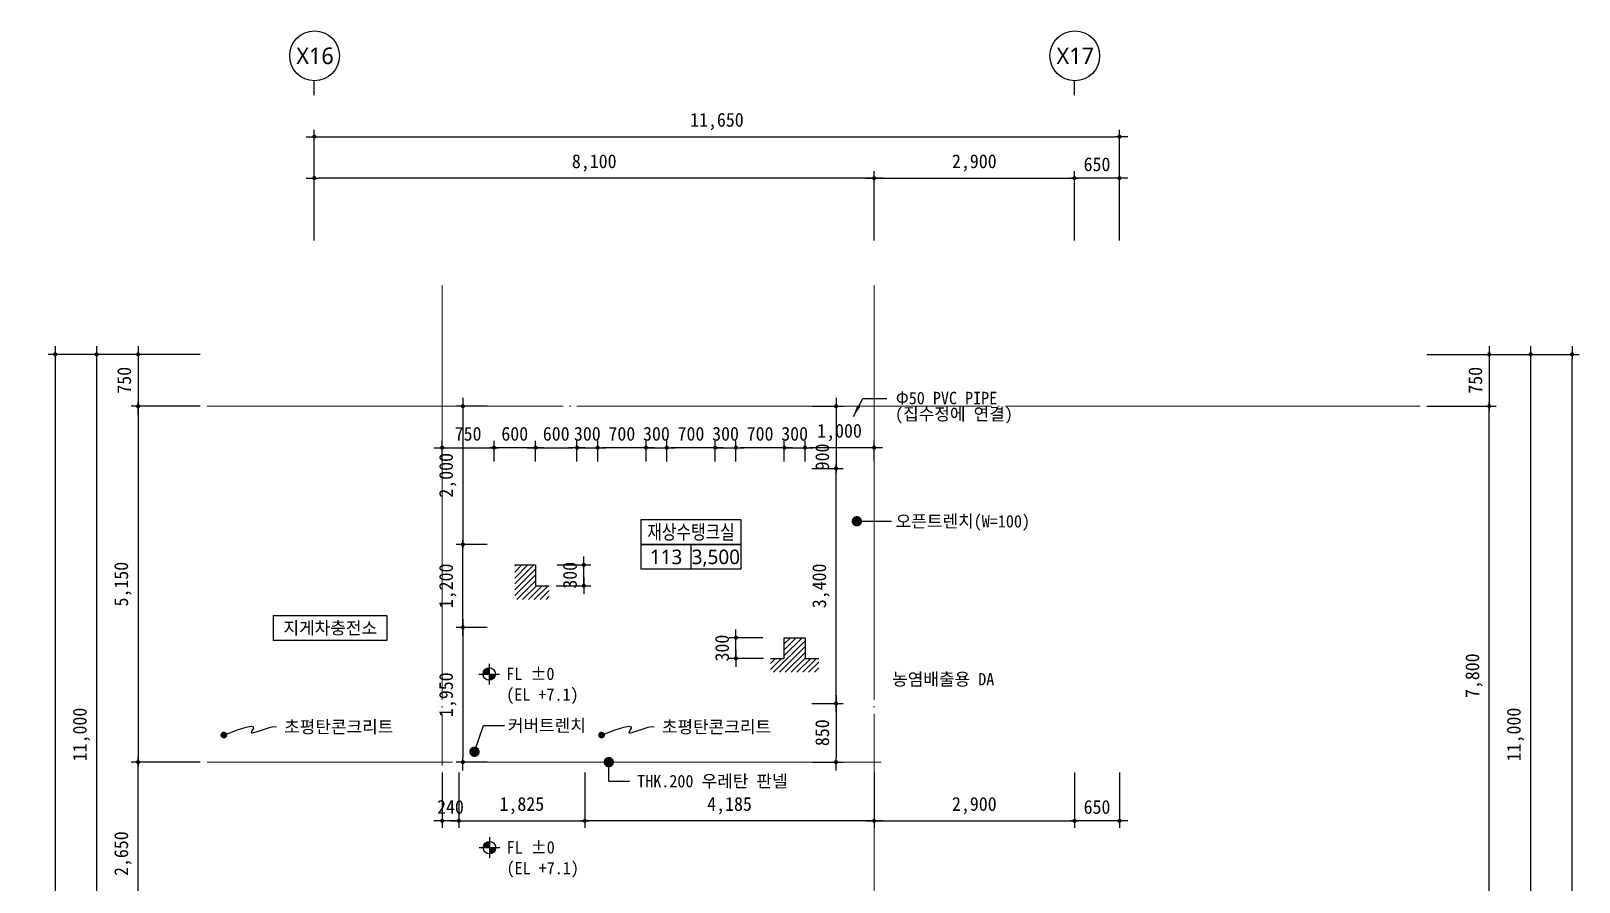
# Model space of a CAD drawing. Header units: inches. Extents: x 158004 to 351834, y 1422 to 34314.
# Drawn here: x 204784 to 227184, y 20999 to 33314 of the extents above; entities that cross this region are included whole.
import ezdxf
from ezdxf.enums import TextEntityAlignment as Align

# ---------------------------------------------------------------- set-up
doc = ezdxf.new("R2010")
doc.units = ezdxf.units.IN
doc.header["$LTSCALE"] = 2
doc.header["$MEASUREMENT"] = 0
doc.linetypes.add('CEN', pattern=[62, 60, -1, 0, -1])
doc.layers.get('0').update_dxf_attribs({"linetype": 'CONTINUOUS'})
for name, color, linetype, lineweight in [('A-AXIS-BUBL', 7, 'CONTINUOUS', 25), ('A-AXIS-LINE', 1, 'CEN', 15), ('A-DIMS', 7, 'CONTINUOUS', 25), ('A-MKXS-LEAD', 7, 'CONTINUOUS', 25), ('A-MKXX-NAME', 3, 'CONTINUOUS', 25), ('A-MKXX-SYMB', 7, 'CONTINUOUS', 25), ('A-XXXX-HATC', 8, 'CONTINUOUS', 18), ('A-XXXX-SYMB', 7, 'CONTINUOUS', 25), ('A-XXXX-TXT2', 3, 'CONTINUOUS', 25)]:
    doc.layers.add(name, color=color, linetype=linetype, lineweight=lineweight)
doc.styles.add('HY울릉도L', font='H2GTRE.TTF')
doc.styles.add('돋움체', font='')
doc.styles.add('맑은고딕', font='malgun.ttf')
doc.styles.get('돋움체').set_extended_font_data('DotumChe')
doc.dimstyles.new('CDIM', dxfattribs={"dimtxt": 2, "dimasz": 0.6, "dimexe": 1, "dimexo": 1, "dimgap": 1, "dimtad": 1, "dimdec": 0, "dimrnd": 0.5, "dimzin": 0, "dimdsep": 32, "dimlunit": 6, "dimtxsty": 'HY울릉도L', "dimblk1": '_CIDOT', "dimblk2": '_CIDOT', "dimsah": 1, "dimcen": 4.5, "dimclrd": 2, "dimclre": 2, "dimclrt": 7, "dimadec": 0, "dimazin": 0, "dimtfac": 1, "dimtdec": 0, "dimtix": 1, "dimtmove": 2, "dimatfit": 1, "dimldrblk": '_CIDOT', "dimfxl": 1, "dimtolj": 1, "dimtzin": 0, "dimlwd": -1, "dimarcsym": 0})

# ---------------------------------------------------------------- blocks, each defined once
blk = doc.blocks.new('_CIDOT')
at = {"color": 0, "linetype": 'ByBlock'}
blk.add_line((2, 0), (-1, 0), dxfattribs=at)
at = {"color": 0, "linetype": 'ByBlock', "const_width": 0.5}
blk.add_lwpolyline([(-0.25, 0, 1), (0.25, 0, 1)], format="xyb", close=True, dxfattribs=at)
blk = doc.blocks.new('*D406')
at = {"layer": 'A-DIMS', "lineweight": -2, "transparency": 16777216}
for p, q in [((208884, 30284), (208884, 31884)), ((220534, 30284), (220534, 31884))]:
    blk.add_line(p, q, dxfattribs=at)
at = {"layer": 'A-DIMS', "transparency": 16777216}
blk.add_line((208944, 31784), (220474, 31784), dxfattribs=at)
at = {"layer": 'A-DIMS', "transparency": 16777216, "xscale": 60, "yscale": 60, "zscale": 60, "rotation": 180}
blk.add_blockref('_CIDOT', (208884, 31784), dxfattribs=at)
at = {"layer": 'A-DIMS', "transparency": 16777216, "xscale": 60, "yscale": 60, "zscale": 60}
blk.add_blockref('_CIDOT', (220534, 31784), dxfattribs=at)
at = {"layer": 'A-DIMS', "color": 3, "transparency": 16777216, "insert": (214709, 32003), "char_height": 200, "attachment_point": 5, "style": '돋움체'}
blk.add_mtext('\\A1;11,650', dxfattribs=at)
blk = doc.blocks.new('*D407')
at = {"layer": 'A-DIMS', "lineweight": -2, "transparency": 16777216}
for p, q in [((207234, 28634), (205634, 28634)), ((207234, 17634), (205634, 17634))]:
    blk.add_line(p, q, dxfattribs=at)
at = {"layer": 'A-DIMS', "transparency": 16777216}
blk.add_line((205734, 28574), (205734, 17694), dxfattribs=at)
at = {"layer": 'A-DIMS', "transparency": 16777216, "xscale": 60, "yscale": 60, "zscale": 60}
for p, rotation in [((205734, 28634), 90), ((205734, 17634), 270)]:
    blk.add_blockref('_CIDOT', p, dxfattribs=dict(at, rotation=rotation))
at = {"layer": 'A-DIMS', "color": 3, "transparency": 16777216, "insert": (205515, 23134), "char_height": 200, "attachment_point": 5, "rotation": 90, "style": '돋움체'}
blk.add_mtext('\\A1;11,000', dxfattribs=at)
blk = doc.blocks.new('*D409')
at = {"layer": 'A-DIMS', "lineweight": -2, "transparency": 16777216}
for p, q in [((207234, 28634), (206234, 28634)), ((207234, 27884), (206234, 27884))]:
    blk.add_line(p, q, dxfattribs=at)
at = {"layer": 'A-DIMS', "transparency": 16777216}
blk.add_line((206334, 28574), (206334, 27944), dxfattribs=at)
at = {"layer": 'A-DIMS', "transparency": 16777216, "xscale": 60, "yscale": 60, "zscale": 60}
for p, rotation in [((206334, 28634), 90), ((206334, 27884), 270)]:
    blk.add_blockref('_CIDOT', p, dxfattribs=dict(at, rotation=rotation))
at = {"layer": 'A-DIMS', "color": 3, "transparency": 16777216, "insert": (206134, 28259), "char_height": 200, "attachment_point": 5, "rotation": 90, "style": '돋움체'}
blk.add_mtext('\\A1;750', dxfattribs=at)
blk = doc.blocks.new('*D410')
at = {"layer": 'A-DIMS', "lineweight": -2, "transparency": 16777216}
for p, q in [((207234, 28634), (205034, 28634)), ((207234, 6634), (205034, 6634))]:
    blk.add_line(p, q, dxfattribs=at)
at = {"layer": 'A-DIMS', "transparency": 16777216}
blk.add_line((205134, 28574), (205134, 6694), dxfattribs=at)
at = {"layer": 'A-DIMS', "transparency": 16777216, "xscale": 60, "yscale": 60, "zscale": 60}
for p, rotation in [((205134, 28634), 90), ((205134, 6634), 270)]:
    blk.add_blockref('_CIDOT', p, dxfattribs=dict(at, rotation=rotation))
at = {"layer": 'A-DIMS', "color": 3, "transparency": 16777216, "insert": (204915, 17634), "char_height": 200, "attachment_point": 5, "rotation": 90, "style": '돋움체'}
blk.add_mtext('\\A1;22,000', dxfattribs=at)
blk = doc.blocks.new('*D411')
at = {"layer": 'A-DIMS', "lineweight": -2, "transparency": 16777216}
for p, q in [((224984, 28634), (226584, 28634)), ((224984, 17634), (226584, 17634))]:
    blk.add_line(p, q, dxfattribs=at)
at = {"layer": 'A-DIMS', "transparency": 16777216}
blk.add_line((226484, 28574), (226484, 17694), dxfattribs=at)
at = {"layer": 'A-DIMS', "transparency": 16777216, "xscale": 60, "yscale": 60, "zscale": 60}
for p, rotation in [((226484, 28634), 90), ((226484, 17634), 270)]:
    blk.add_blockref('_CIDOT', p, dxfattribs=dict(at, rotation=rotation))
at = {"layer": 'A-DIMS', "color": 3, "transparency": 16777216, "insert": (226265, 23134), "char_height": 200, "attachment_point": 5, "rotation": 90, "style": '돋움체'}
blk.add_mtext('\\A1;11,000', dxfattribs=at)
blk = doc.blocks.new('*D412')
at = {"layer": 'A-DIMS', "lineweight": -2, "transparency": 16777216}
for p, q in [((224984, 27884), (225984, 27884)), ((224984, 20084), (225984, 20084))]:
    blk.add_line(p, q, dxfattribs=at)
at = {"layer": 'A-DIMS', "transparency": 16777216}
blk.add_line((225884, 20144), (225884, 27824), dxfattribs=at)
at = {"layer": 'A-DIMS', "transparency": 16777216, "xscale": 60, "yscale": 60, "zscale": 60}
for p, rotation in [((225884, 27884), 90), ((225884, 20084), 270)]:
    blk.add_blockref('_CIDOT', p, dxfattribs=dict(at, rotation=rotation))
at = {"layer": 'A-DIMS', "color": 3, "transparency": 16777216, "insert": (225665, 23984), "char_height": 200, "attachment_point": 5, "rotation": 90, "style": '돋움체'}
blk.add_mtext('\\A1;7,800', dxfattribs=at)
blk = doc.blocks.new('*D413')
at = {"layer": 'A-DIMS', "lineweight": -2, "transparency": 16777216}
for p, q in [((224984, 28634), (225984, 28634)), ((224984, 27884), (225984, 27884))]:
    blk.add_line(p, q, dxfattribs=at)
at = {"layer": 'A-DIMS', "transparency": 16777216}
blk.add_line((225884, 28574), (225884, 27944), dxfattribs=at)
at = {"layer": 'A-DIMS', "transparency": 16777216, "xscale": 60, "yscale": 60, "zscale": 60}
for p, rotation in [((225884, 28634), 90), ((225884, 27884), 270)]:
    blk.add_blockref('_CIDOT', p, dxfattribs=dict(at, rotation=rotation))
at = {"layer": 'A-DIMS', "color": 3, "transparency": 16777216, "insert": (225684, 28259), "char_height": 200, "attachment_point": 5, "rotation": 90, "style": '돋움체'}
blk.add_mtext('\\A1;750', dxfattribs=at)
blk = doc.blocks.new('*D414')
at = {"layer": 'A-DIMS', "lineweight": -2, "transparency": 16777216}
for p, q in [((216984, 30284), (216984, 31284)), ((219884, 30284), (219884, 31284))]:
    blk.add_line(p, q, dxfattribs=at)
at = {"layer": 'A-DIMS', "transparency": 16777216}
blk.add_line((217044, 31184), (219824, 31184), dxfattribs=at)
at = {"layer": 'A-DIMS', "transparency": 16777216, "xscale": 60, "yscale": 60, "zscale": 60, "rotation": 180}
blk.add_blockref('_CIDOT', (216984, 31184), dxfattribs=at)
at = {"layer": 'A-DIMS', "transparency": 16777216, "xscale": 60, "yscale": 60, "zscale": 60}
blk.add_blockref('_CIDOT', (219884, 31184), dxfattribs=at)
at = {"layer": 'A-DIMS', "color": 3, "transparency": 16777216, "insert": (218434, 31403), "char_height": 200, "attachment_point": 5, "style": '돋움체'}
blk.add_mtext('\\A1;2,900', dxfattribs=at)
blk = doc.blocks.new('*D415')
at = {"layer": 'A-DIMS', "lineweight": -2, "transparency": 16777216}
for p, q in [((219884, 30284), (219884, 31284)), ((220534, 30284), (220534, 31284))]:
    blk.add_line(p, q, dxfattribs=at)
at = {"layer": 'A-DIMS', "transparency": 16777216}
blk.add_line((220474, 31184), (219944, 31184), dxfattribs=at)
at = {"layer": 'A-DIMS', "transparency": 16777216, "xscale": 60, "yscale": 60, "zscale": 60, "rotation": 180}
blk.add_blockref('_CIDOT', (219884, 31184), dxfattribs=at)
at = {"layer": 'A-DIMS', "transparency": 16777216, "xscale": 60, "yscale": 60, "zscale": 60}
blk.add_blockref('_CIDOT', (220534, 31184), dxfattribs=at)
at = {"layer": 'A-DIMS', "color": 3, "transparency": 16777216, "insert": (220209, 31384), "char_height": 200, "attachment_point": 5, "style": '돋움체'}
blk.add_mtext('\\A1;650', dxfattribs=at)
blk = doc.blocks.new('*D416')
at = {"layer": 'A-DIMS', "lineweight": -2, "transparency": 16777216}
for p, q in [((208884, 30284), (208884, 31284)), ((216984, 30284), (216984, 31284))]:
    blk.add_line(p, q, dxfattribs=at)
at = {"layer": 'A-DIMS', "transparency": 16777216}
blk.add_line((216924, 31184), (208944, 31184), dxfattribs=at)
at = {"layer": 'A-DIMS', "transparency": 16777216, "xscale": 60, "yscale": 60, "zscale": 60, "rotation": 180}
blk.add_blockref('_CIDOT', (208884, 31184), dxfattribs=at)
at = {"layer": 'A-DIMS', "transparency": 16777216, "xscale": 60, "yscale": 60, "zscale": 60}
blk.add_blockref('_CIDOT', (216984, 31184), dxfattribs=at)
at = {"layer": 'A-DIMS', "color": 3, "transparency": 16777216, "insert": (212934, 31403), "char_height": 200, "attachment_point": 5, "style": '돋움체'}
blk.add_mtext('\\A1;8,100', dxfattribs=at)
blk = doc.blocks.new('*D417')
at = {"layer": 'A-DIMS', "lineweight": -2, "transparency": 16777216}
for p, q in [((215684, 27084), (215684, 27384)), ((215984, 27084), (215984, 27384))]:
    blk.add_line(p, q, dxfattribs=at)
at = {"layer": 'A-DIMS', "transparency": 16777216}
for p, q in [((215624, 27284), (215564, 27284)), ((215684, 27284), (215984, 27284)), ((216044, 27284), (216104, 27284))]:
    blk.add_line(p, q, dxfattribs=at)
at = {"layer": 'A-DIMS', "transparency": 16777216, "xscale": 60, "yscale": 60, "zscale": 60}
blk.add_blockref('_CIDOT', (215684, 27284), dxfattribs=at)
at = {"layer": 'A-DIMS', "transparency": 16777216, "xscale": 60, "yscale": 60, "zscale": 60, "rotation": 180}
blk.add_blockref('_CIDOT', (215984, 27284), dxfattribs=at)
at = {"layer": 'A-DIMS', "color": 3, "transparency": 16777216, "insert": (215834, 27484), "char_height": 200, "attachment_point": 5, "style": '돋움체'}
blk.add_mtext('\\A1;300', dxfattribs=at)
blk = doc.blocks.new('*D418')
at = {"layer": 'A-DIMS', "lineweight": -2, "transparency": 16777216}
for p, q in [((214984, 27084), (214984, 27384)), ((215684, 27084), (215684, 27384))]:
    blk.add_line(p, q, dxfattribs=at)
at = {"layer": 'A-DIMS', "transparency": 16777216}
blk.add_line((215624, 27284), (215044, 27284), dxfattribs=at)
at = {"layer": 'A-DIMS', "transparency": 16777216, "xscale": 60, "yscale": 60, "zscale": 60, "rotation": 180}
blk.add_blockref('_CIDOT', (214984, 27284), dxfattribs=at)
at = {"layer": 'A-DIMS', "transparency": 16777216, "xscale": 60, "yscale": 60, "zscale": 60}
blk.add_blockref('_CIDOT', (215684, 27284), dxfattribs=at)
at = {"layer": 'A-DIMS', "color": 3, "transparency": 16777216, "insert": (215334, 27484), "char_height": 200, "attachment_point": 5, "style": '돋움체'}
blk.add_mtext('\\A1;700', dxfattribs=at)
blk = doc.blocks.new('*D419')
at = {"layer": 'A-DIMS', "lineweight": -2, "transparency": 16777216}
for p, q in [((214684, 27084), (214684, 27384)), ((214984, 27084), (214984, 27384))]:
    blk.add_line(p, q, dxfattribs=at)
at = {"layer": 'A-DIMS', "transparency": 16777216}
for p, q in [((214624, 27284), (214564, 27284)), ((214684, 27284), (214984, 27284)), ((215044, 27284), (215104, 27284))]:
    blk.add_line(p, q, dxfattribs=at)
at = {"layer": 'A-DIMS', "transparency": 16777216, "xscale": 60, "yscale": 60, "zscale": 60}
blk.add_blockref('_CIDOT', (214684, 27284), dxfattribs=at)
at = {"layer": 'A-DIMS', "transparency": 16777216, "xscale": 60, "yscale": 60, "zscale": 60, "rotation": 180}
blk.add_blockref('_CIDOT', (214984, 27284), dxfattribs=at)
at = {"layer": 'A-DIMS', "color": 3, "transparency": 16777216, "insert": (214834, 27484), "char_height": 200, "attachment_point": 5, "style": '돋움체'}
blk.add_mtext('\\A1;300', dxfattribs=at)
blk = doc.blocks.new('*D420')
at = {"layer": 'A-DIMS', "lineweight": -2, "transparency": 16777216}
for p, q in [((213984, 27084), (213984, 27384)), ((214684, 27084), (214684, 27384))]:
    blk.add_line(p, q, dxfattribs=at)
at = {"layer": 'A-DIMS', "transparency": 16777216}
blk.add_line((214624, 27284), (214044, 27284), dxfattribs=at)
at = {"layer": 'A-DIMS', "transparency": 16777216, "xscale": 60, "yscale": 60, "zscale": 60, "rotation": 180}
blk.add_blockref('_CIDOT', (213984, 27284), dxfattribs=at)
at = {"layer": 'A-DIMS', "transparency": 16777216, "xscale": 60, "yscale": 60, "zscale": 60}
blk.add_blockref('_CIDOT', (214684, 27284), dxfattribs=at)
at = {"layer": 'A-DIMS', "color": 3, "transparency": 16777216, "insert": (214334, 27484), "char_height": 200, "attachment_point": 5, "style": '돋움체'}
blk.add_mtext('\\A1;700', dxfattribs=at)
blk = doc.blocks.new('*D421')
at = {"layer": 'A-DIMS', "lineweight": -2, "transparency": 16777216}
for p, q in [((213684, 27084), (213684, 27384)), ((213984, 27084), (213984, 27384))]:
    blk.add_line(p, q, dxfattribs=at)
at = {"layer": 'A-DIMS', "transparency": 16777216}
for p, q in [((213624, 27284), (213564, 27284)), ((213684, 27284), (213984, 27284)), ((214044, 27284), (214104, 27284))]:
    blk.add_line(p, q, dxfattribs=at)
at = {"layer": 'A-DIMS', "transparency": 16777216, "xscale": 60, "yscale": 60, "zscale": 60}
blk.add_blockref('_CIDOT', (213684, 27284), dxfattribs=at)
at = {"layer": 'A-DIMS', "transparency": 16777216, "xscale": 60, "yscale": 60, "zscale": 60, "rotation": 180}
blk.add_blockref('_CIDOT', (213984, 27284), dxfattribs=at)
at = {"layer": 'A-DIMS', "color": 3, "transparency": 16777216, "insert": (213834, 27484), "char_height": 200, "attachment_point": 5, "style": '돋움체'}
blk.add_mtext('\\A1;300', dxfattribs=at)
blk = doc.blocks.new('*D422')
at = {"layer": 'A-DIMS', "lineweight": -2, "transparency": 16777216}
for p, q in [((212984, 27084), (212984, 27384)), ((213684, 27084), (213684, 27384))]:
    blk.add_line(p, q, dxfattribs=at)
at = {"layer": 'A-DIMS', "transparency": 16777216}
blk.add_line((213624, 27284), (213044, 27284), dxfattribs=at)
at = {"layer": 'A-DIMS', "transparency": 16777216, "xscale": 60, "yscale": 60, "zscale": 60, "rotation": 180}
blk.add_blockref('_CIDOT', (212984, 27284), dxfattribs=at)
at = {"layer": 'A-DIMS', "transparency": 16777216, "xscale": 60, "yscale": 60, "zscale": 60}
blk.add_blockref('_CIDOT', (213684, 27284), dxfattribs=at)
at = {"layer": 'A-DIMS', "color": 3, "transparency": 16777216, "insert": (213334, 27484), "char_height": 200, "attachment_point": 5, "style": '돋움체'}
blk.add_mtext('\\A1;700', dxfattribs=at)
blk = doc.blocks.new('*D423')
at = {"layer": 'A-DIMS', "lineweight": -2, "transparency": 16777216}
for p, q in [((212684, 27084), (212684, 27384)), ((212984, 27084), (212984, 27384))]:
    blk.add_line(p, q, dxfattribs=at)
at = {"layer": 'A-DIMS', "transparency": 16777216}
for p, q in [((212624, 27284), (212564, 27284)), ((212684, 27284), (212984, 27284)), ((213044, 27284), (213104, 27284))]:
    blk.add_line(p, q, dxfattribs=at)
at = {"layer": 'A-DIMS', "transparency": 16777216, "xscale": 60, "yscale": 60, "zscale": 60}
blk.add_blockref('_CIDOT', (212684, 27284), dxfattribs=at)
at = {"layer": 'A-DIMS', "transparency": 16777216, "xscale": 60, "yscale": 60, "zscale": 60, "rotation": 180}
blk.add_blockref('_CIDOT', (212984, 27284), dxfattribs=at)
at = {"layer": 'A-DIMS', "color": 3, "transparency": 16777216, "insert": (212834, 27484), "char_height": 200, "attachment_point": 5, "style": '돋움체'}
blk.add_mtext('\\A1;300', dxfattribs=at)
blk = doc.blocks.new('*D424')
at = {"layer": 'A-DIMS', "lineweight": -2, "transparency": 16777216}
for p, q in [((211484, 27084), (211484, 27384)), ((212084, 27084), (212084, 27384))]:
    blk.add_line(p, q, dxfattribs=at)
at = {"layer": 'A-DIMS', "transparency": 16777216}
blk.add_line((212024, 27284), (211544, 27284), dxfattribs=at)
at = {"layer": 'A-DIMS', "transparency": 16777216, "xscale": 60, "yscale": 60, "zscale": 60, "rotation": 180}
blk.add_blockref('_CIDOT', (211484, 27284), dxfattribs=at)
at = {"layer": 'A-DIMS', "transparency": 16777216, "xscale": 60, "yscale": 60, "zscale": 60}
blk.add_blockref('_CIDOT', (212084, 27284), dxfattribs=at)
at = {"layer": 'A-DIMS', "color": 3, "transparency": 16777216, "insert": (211784, 27484), "char_height": 200, "attachment_point": 5, "style": '돋움체'}
blk.add_mtext('\\A1;600', dxfattribs=at)
blk = doc.blocks.new('*D425')
at = {"layer": 'A-DIMS', "lineweight": -2, "transparency": 16777216}
for p, q in [((215984, 27084), (215984, 27384)), ((216984, 27084), (216984, 27384))]:
    blk.add_line(p, q, dxfattribs=at)
at = {"layer": 'A-DIMS', "transparency": 16777216}
blk.add_line((216924, 27284), (216044, 27284), dxfattribs=at)
at = {"layer": 'A-DIMS', "transparency": 16777216, "xscale": 60, "yscale": 60, "zscale": 60, "rotation": 180}
blk.add_blockref('_CIDOT', (215984, 27284), dxfattribs=at)
at = {"layer": 'A-DIMS', "transparency": 16777216, "xscale": 60, "yscale": 60, "zscale": 60}
blk.add_blockref('_CIDOT', (216984, 27284), dxfattribs=at)
at = {"layer": 'A-DIMS', "color": 3, "transparency": 16777216, "insert": (216484, 27503), "char_height": 200, "attachment_point": 5, "style": '돋움체'}
blk.add_mtext('\\A1;1,000', dxfattribs=at)
blk = doc.blocks.new('*D426')
at = {"layer": 'A-DIMS', "lineweight": -2, "transparency": 16777216}
for p, q in [((212084, 27084), (212084, 27384)), ((212684, 27084), (212684, 27384))]:
    blk.add_line(p, q, dxfattribs=at)
at = {"layer": 'A-DIMS', "transparency": 16777216}
blk.add_line((212144, 27284), (212624, 27284), dxfattribs=at)
at = {"layer": 'A-DIMS', "transparency": 16777216, "xscale": 60, "yscale": 60, "zscale": 60, "rotation": 180}
blk.add_blockref('_CIDOT', (212084, 27284), dxfattribs=at)
at = {"layer": 'A-DIMS', "transparency": 16777216, "xscale": 60, "yscale": 60, "zscale": 60}
blk.add_blockref('_CIDOT', (212684, 27284), dxfattribs=at)
at = {"layer": 'A-DIMS', "color": 3, "transparency": 16777216, "insert": (212384, 27484), "char_height": 200, "attachment_point": 5, "style": '돋움체'}
blk.add_mtext('\\A1;600', dxfattribs=at)
blk = doc.blocks.new('*D427')
at = {"layer": 'A-DIMS', "lineweight": -2, "transparency": 16777216}
for p, q in [((210734, 27084), (210734, 27384)), ((211484, 27084), (211484, 27384))]:
    blk.add_line(p, q, dxfattribs=at)
at = {"layer": 'A-DIMS', "transparency": 16777216}
blk.add_line((210794, 27284), (211424, 27284), dxfattribs=at)
at = {"layer": 'A-DIMS', "transparency": 16777216, "xscale": 60, "yscale": 60, "zscale": 60, "rotation": 180}
blk.add_blockref('_CIDOT', (210734, 27284), dxfattribs=at)
at = {"layer": 'A-DIMS', "transparency": 16777216, "xscale": 60, "yscale": 60, "zscale": 60}
blk.add_blockref('_CIDOT', (211484, 27284), dxfattribs=at)
at = {"layer": 'A-DIMS', "color": 3, "transparency": 16777216, "insert": (211109, 27484), "char_height": 200, "attachment_point": 5, "style": '돋움체'}
blk.add_mtext('\\A1;750', dxfattribs=at)
blk = doc.blocks.new('*D428')
at = {"layer": 'A-DIMS', "lineweight": -2, "transparency": 16777216}
for p, q in [((211384, 25884), (210934, 25884)), ((211384, 24684), (210934, 24684))]:
    blk.add_line(p, q, dxfattribs=at)
at = {"layer": 'A-DIMS', "transparency": 16777216}
blk.add_line((211034, 24744), (211034, 25824), dxfattribs=at)
at = {"layer": 'A-DIMS', "transparency": 16777216, "xscale": 60, "yscale": 60, "zscale": 60}
for p, rotation in [((211034, 25884), 90), ((211034, 24684), 270)]:
    blk.add_blockref('_CIDOT', p, dxfattribs=dict(at, rotation=rotation))
at = {"layer": 'A-DIMS', "color": 3, "transparency": 16777216, "insert": (210815, 25284), "char_height": 200, "attachment_point": 5, "rotation": 90, "style": '돋움체'}
blk.add_mtext('\\A1;1,200', dxfattribs=at)
blk = doc.blocks.new('*D429')
at = {"layer": 'A-DIMS', "lineweight": -2, "transparency": 16777216}
for p, q in [((211384, 27884), (210934, 27884)), ((211384, 25884), (210934, 25884))]:
    blk.add_line(p, q, dxfattribs=at)
at = {"layer": 'A-DIMS', "transparency": 16777216}
blk.add_line((211034, 27824), (211034, 25944), dxfattribs=at)
at = {"layer": 'A-DIMS', "transparency": 16777216, "xscale": 60, "yscale": 60, "zscale": 60}
for p, rotation in [((211034, 27884), 90), ((211034, 25884), 270)]:
    blk.add_blockref('_CIDOT', p, dxfattribs=dict(at, rotation=rotation))
at = {"layer": 'A-DIMS', "color": 3, "transparency": 16777216, "insert": (210815, 26884), "char_height": 200, "attachment_point": 5, "rotation": 90, "style": '돋움체'}
blk.add_mtext('\\A1;2,000', dxfattribs=at)
blk = doc.blocks.new('*D430')
at = {"layer": 'A-DIMS', "lineweight": -2, "transparency": 16777216}
for p, q in [((211384, 24684), (210934, 24684)), ((211384, 22734), (210934, 22734))]:
    blk.add_line(p, q, dxfattribs=at)
at = {"layer": 'A-DIMS', "transparency": 16777216}
blk.add_line((211034, 24624), (211034, 22794), dxfattribs=at)
at = {"layer": 'A-DIMS', "transparency": 16777216, "xscale": 60, "yscale": 60, "zscale": 60}
for p, rotation in [((211034, 24684), 90), ((211034, 22734), 270)]:
    blk.add_blockref('_CIDOT', p, dxfattribs=dict(at, rotation=rotation))
at = {"layer": 'A-DIMS', "color": 3, "transparency": 16777216, "insert": (210815, 23709), "char_height": 200, "attachment_point": 5, "rotation": 90, "style": '돋움체'}
blk.add_mtext('\\A1;1,950', dxfattribs=at)
blk = doc.blocks.new('*D431')
at = {"layer": 'A-DIMS', "lineweight": -2, "transparency": 16777216}
for p, q in [((216084, 26984), (216534, 26984)), ((216084, 23584), (216534, 23584))]:
    blk.add_line(p, q, dxfattribs=at)
at = {"layer": 'A-DIMS', "transparency": 16777216}
blk.add_line((216434, 23644), (216434, 26924), dxfattribs=at)
at = {"layer": 'A-DIMS', "transparency": 16777216, "xscale": 60, "yscale": 60, "zscale": 60}
for p, rotation in [((216434, 26984), 90), ((216434, 23584), 270)]:
    blk.add_blockref('_CIDOT', p, dxfattribs=dict(at, rotation=rotation))
at = {"layer": 'A-DIMS', "color": 3, "transparency": 16777216, "insert": (216215, 25284), "char_height": 200, "attachment_point": 5, "rotation": 90, "style": '돋움체'}
blk.add_mtext('\\A1;3,400', dxfattribs=at)
blk = doc.blocks.new('*D432')
at = {"layer": 'A-DIMS', "lineweight": -2, "transparency": 16777216}
for p, q in [((216084, 27884), (216534, 27884)), ((216084, 26984), (216534, 26984))]:
    blk.add_line(p, q, dxfattribs=at)
at = {"layer": 'A-DIMS', "transparency": 16777216}
blk.add_line((216434, 27824), (216434, 27044), dxfattribs=at)
at = {"layer": 'A-DIMS', "transparency": 16777216, "xscale": 60, "yscale": 60, "zscale": 60}
for p, rotation in [((216434, 27884), 90), ((216434, 26984), 270)]:
    blk.add_blockref('_CIDOT', p, dxfattribs=dict(at, rotation=rotation))
at = {"layer": 'A-DIMS', "color": 3, "transparency": 16777216, "insert": (216234, 27150), "char_height": 200, "attachment_point": 5, "rotation": 90, "style": '돋움체'}
blk.add_mtext('\\A1;900', dxfattribs=at)
blk = doc.blocks.new('*D433')
at = {"layer": 'A-DIMS', "lineweight": -2, "transparency": 16777216}
for p, q in [((216084, 23584), (216534, 23584)), ((216084, 22734), (216534, 22734))]:
    blk.add_line(p, q, dxfattribs=at)
at = {"layer": 'A-DIMS', "transparency": 16777216}
blk.add_line((216434, 23524), (216434, 22794), dxfattribs=at)
at = {"layer": 'A-DIMS', "transparency": 16777216, "xscale": 60, "yscale": 60, "zscale": 60}
for p, rotation in [((216434, 23584), 90), ((216434, 22734), 270)]:
    blk.add_blockref('_CIDOT', p, dxfattribs=dict(at, rotation=rotation))
at = {"layer": 'A-DIMS', "color": 3, "transparency": 16777216, "insert": (216234, 23159), "char_height": 200, "attachment_point": 5, "rotation": 90, "style": '돋움체'}
blk.add_mtext('\\A1;850', dxfattribs=at)
blk = doc.blocks.new('*D435')
at = {"layer": 'A-DIMS', "lineweight": -2, "transparency": 16777216}
for p, q in [((224984, 28634), (227184, 28634)), ((224984, 6634), (227184, 6634))]:
    blk.add_line(p, q, dxfattribs=at)
at = {"layer": 'A-DIMS', "transparency": 16777216}
blk.add_line((227084, 6694), (227084, 28574), dxfattribs=at)
at = {"layer": 'A-DIMS', "transparency": 16777216, "xscale": 60, "yscale": 60, "zscale": 60}
for p, rotation in [((227084, 28634), 90), ((227084, 6634), 270)]:
    blk.add_blockref('_CIDOT', p, dxfattribs=dict(at, rotation=rotation))
at = {"layer": 'A-DIMS', "color": 3, "transparency": 16777216, "insert": (226865, 17634), "char_height": 200, "attachment_point": 5, "rotation": 90, "style": '돋움체'}
blk.add_mtext('\\A1;22,000', dxfattribs=at)
blk = doc.blocks.new('*D442')
at = {"layer": 'A-DIMS', "lineweight": -2, "transparency": 16777216}
for p, q in [((207234, 22734), (206234, 22734)), ((207234, 20084), (206234, 20084))]:
    blk.add_line(p, q, dxfattribs=at)
at = {"layer": 'A-DIMS', "transparency": 16777216}
blk.add_line((206334, 20144), (206334, 22674), dxfattribs=at)
at = {"layer": 'A-DIMS', "transparency": 16777216, "xscale": 60, "yscale": 60, "zscale": 60}
for p, rotation in [((206334, 22734), 90), ((206334, 20084), 270)]:
    blk.add_blockref('_CIDOT', p, dxfattribs=dict(at, rotation=rotation))
at = {"layer": 'A-DIMS', "color": 3, "transparency": 16777216, "insert": (206115, 21409), "char_height": 200, "attachment_point": 5, "rotation": 90, "style": '돋움체'}
blk.add_mtext('\\A1;2,650', dxfattribs=at)
blk = doc.blocks.new('*D443')
at = {"layer": 'A-DIMS', "lineweight": -2, "transparency": 16777216}
for p, q in [((207234, 27884), (206234, 27884)), ((207234, 22734), (206234, 22734))]:
    blk.add_line(p, q, dxfattribs=at)
at = {"layer": 'A-DIMS', "transparency": 16777216}
blk.add_line((206334, 27824), (206334, 22794), dxfattribs=at)
at = {"layer": 'A-DIMS', "transparency": 16777216, "xscale": 60, "yscale": 60, "zscale": 60}
for p, rotation in [((206334, 27884), 90), ((206334, 22734), 270)]:
    blk.add_blockref('_CIDOT', p, dxfattribs=dict(at, rotation=rotation))
at = {"layer": 'A-DIMS', "color": 3, "transparency": 16777216, "insert": (206115, 25309), "char_height": 200, "attachment_point": 5, "rotation": 90, "style": '돋움체'}
blk.add_mtext('\\A1;5,150', dxfattribs=at)
blk = doc.blocks.new('*D159')
at = {"layer": 'A-DIMS', "lineweight": -2, "transparency": 16777216}
for p, q in [((212799, 22584), (212799, 21784)), ((216984, 22584), (216984, 21784))]:
    blk.add_line(p, q, dxfattribs=at)
at = {"layer": 'A-DIMS', "transparency": 16777216}
blk.add_line((216924, 21884), (212859, 21884), dxfattribs=at)
at = {"layer": 'A-DIMS', "transparency": 16777216, "xscale": 60, "yscale": 60, "zscale": 60, "rotation": 180}
blk.add_blockref('_CIDOT', (212799, 21884), dxfattribs=at)
at = {"layer": 'A-DIMS', "transparency": 16777216, "xscale": 60, "yscale": 60, "zscale": 60}
blk.add_blockref('_CIDOT', (216984, 21884), dxfattribs=at)
at = {"layer": 'A-DIMS', "color": 3, "transparency": 16777216, "insert": (214892, 22103), "char_height": 200, "attachment_point": 5, "style": '돋움체'}
blk.add_mtext('\\A1;4,185', dxfattribs=at)
blk = doc.blocks.new('*D160')
at = {"layer": 'A-DIMS', "lineweight": -2, "transparency": 16777216}
for p, q in [((210974, 22584), (210974, 21784)), ((212799, 22584), (212799, 21784))]:
    blk.add_line(p, q, dxfattribs=at)
at = {"layer": 'A-DIMS', "transparency": 16777216}
blk.add_line((211034, 21884), (212739, 21884), dxfattribs=at)
at = {"layer": 'A-DIMS', "transparency": 16777216, "xscale": 60, "yscale": 60, "zscale": 60, "rotation": 180}
blk.add_blockref('_CIDOT', (210974, 21884), dxfattribs=at)
at = {"layer": 'A-DIMS', "transparency": 16777216, "xscale": 60, "yscale": 60, "zscale": 60}
blk.add_blockref('_CIDOT', (212799, 21884), dxfattribs=at)
at = {"layer": 'A-DIMS', "color": 3, "transparency": 16777216, "insert": (211887, 22103), "char_height": 200, "attachment_point": 5, "style": '돋움체'}
blk.add_mtext('\\A1;1,825', dxfattribs=at)
blk = doc.blocks.new('*D161')
at = {"layer": 'A-DIMS', "lineweight": -2, "transparency": 16777216}
for p, q in [((210734, 22584), (210734, 21784)), ((210974, 22584), (210974, 21784))]:
    blk.add_line(p, q, dxfattribs=at)
at = {"layer": 'A-DIMS', "transparency": 16777216}
for p, q in [((210674, 21884), (210614, 21884)), ((210974, 21884), (210734, 21884)), ((211034, 21884), (211094, 21884))]:
    blk.add_line(p, q, dxfattribs=at)
at = {"layer": 'A-DIMS', "transparency": 16777216, "xscale": 60, "yscale": 60, "zscale": 60}
blk.add_blockref('_CIDOT', (210734, 21884), dxfattribs=at)
at = {"layer": 'A-DIMS', "transparency": 16777216, "xscale": 60, "yscale": 60, "zscale": 60, "rotation": 180}
blk.add_blockref('_CIDOT', (210974, 21884), dxfattribs=at)
at = {"layer": 'A-DIMS', "color": 3, "transparency": 16777216, "insert": (210854, 22084), "char_height": 200, "attachment_point": 5, "style": '돋움체'}
blk.add_mtext('\\A1;240', dxfattribs=at)
blk = doc.blocks.new('*D162')
at = {"layer": 'A-DIMS', "lineweight": -2, "transparency": 16777216}
for p, q in [((216984, 22584), (216984, 21784)), ((219884, 22584), (219884, 21784))]:
    blk.add_line(p, q, dxfattribs=at)
at = {"layer": 'A-DIMS', "transparency": 16777216}
blk.add_line((217044, 21884), (219824, 21884), dxfattribs=at)
at = {"layer": 'A-DIMS', "transparency": 16777216, "xscale": 60, "yscale": 60, "zscale": 60, "rotation": 180}
blk.add_blockref('_CIDOT', (216984, 21884), dxfattribs=at)
at = {"layer": 'A-DIMS', "transparency": 16777216, "xscale": 60, "yscale": 60, "zscale": 60}
blk.add_blockref('_CIDOT', (219884, 21884), dxfattribs=at)
at = {"layer": 'A-DIMS', "color": 3, "transparency": 16777216, "insert": (218434, 22103), "char_height": 200, "attachment_point": 5, "style": '돋움체'}
blk.add_mtext('\\A1;2,900', dxfattribs=at)
blk = doc.blocks.new('*D163')
at = {"layer": 'A-DIMS', "lineweight": -2, "transparency": 16777216}
for p, q in [((219884, 22584), (219884, 21784)), ((220534, 22584), (220534, 21784))]:
    blk.add_line(p, q, dxfattribs=at)
at = {"layer": 'A-DIMS', "transparency": 16777216}
blk.add_line((220474, 21884), (219944, 21884), dxfattribs=at)
at = {"layer": 'A-DIMS', "transparency": 16777216, "xscale": 60, "yscale": 60, "zscale": 60, "rotation": 180}
blk.add_blockref('_CIDOT', (219884, 21884), dxfattribs=at)
at = {"layer": 'A-DIMS', "transparency": 16777216, "xscale": 60, "yscale": 60, "zscale": 60}
blk.add_blockref('_CIDOT', (220534, 21884), dxfattribs=at)
at = {"layer": 'A-DIMS', "color": 3, "transparency": 16777216, "insert": (220209, 22084), "char_height": 200, "attachment_point": 5, "style": '돋움체'}
blk.add_mtext('\\A1;650', dxfattribs=at)
blk = doc.blocks.new('*D138')
at = {"layer": 'A-DIMS', "transparency": 16777216}
for p, q in [((214985, 24594), (214985, 24654)), ((214985, 24234), (214985, 24534)), ((214985, 24174), (214985, 24114))]:
    blk.add_line(p, q, dxfattribs=at)
at = {"layer": 'A-DIMS', "lineweight": -2, "transparency": 16777216}
for p, q in [((215372, 24534), (214885, 24534)), ((215384, 24234), (214885, 24234))]:
    blk.add_line(p, q, dxfattribs=at)
at = {"layer": 'A-DIMS', "transparency": 16777216, "xscale": 60, "yscale": 60, "zscale": 60}
for p, rotation in [((214985, 24534), 270), ((214985, 24234), 90)]:
    blk.add_blockref('_CIDOT', p, dxfattribs=dict(at, rotation=rotation))
at = {"layer": 'A-DIMS', "color": 3, "transparency": 16777216, "insert": (214785, 24384), "char_height": 200, "attachment_point": 5, "rotation": 90, "style": '돋움체'}
blk.add_mtext('\\A1;300', dxfattribs=at)
blk = doc.blocks.new('*D139')
at = {"layer": 'A-DIMS', "lineweight": -2, "transparency": 16777216}
for p, q in [((212396, 25587), (212883, 25587)), ((212384, 25287), (212883, 25287))]:
    blk.add_line(p, q, dxfattribs=at)
at = {"layer": 'A-DIMS', "transparency": 16777216}
for p, q in [((212783, 25647), (212783, 25707)), ((212783, 25287), (212783, 25587)), ((212783, 25227), (212783, 25167))]:
    blk.add_line(p, q, dxfattribs=at)
at = {"layer": 'A-DIMS', "transparency": 16777216, "xscale": 60, "yscale": 60, "zscale": 60}
for p, rotation in [((212783, 25587), 270), ((212783, 25287), 90)]:
    blk.add_blockref('_CIDOT', p, dxfattribs=dict(at, rotation=rotation))
at = {"layer": 'A-DIMS', "color": 3, "transparency": 16777216, "insert": (212583, 25437), "char_height": 200, "attachment_point": 5, "rotation": 90, "style": '돋움체'}
blk.add_mtext('\\A1;300', dxfattribs=at)

msp = doc.modelspace()

# ---------------------------------------------------------------- hatches: boundary and pattern name
at = {"layer": 'A-XXXX-HATC'}
h = msp.add_hatch(dxfattribs=at)
h.set_pattern_fill('BRICK', color=256, scale=60.000001, style=0)
h.set_pattern_definition([(45, (99520.59, -55045.706), (-42.426407, 42.426407), [])])
h.paths.add_polyline_path([(211784, 25087.1), (211784, 25587.1), (212084, 25587.1), (212084, 25287.1), (212284, 25287.1), (212284, 25087.1)])
h = msp.add_hatch(dxfattribs=at)
h.set_pattern_fill('BRICK', color=256, scale=60.000001, style=0)
h.set_pattern_definition([(45, (106120.59, -56098.81), (-42.426407, 42.426407), [])])
h.paths.add_polyline_path([(215484, 24234), (215484, 24034), (216184, 24034), (216184, 24234), (215984, 24234), (215984, 24534), (215684, 24534), (215684, 24234)])
at = {"layer": 'A-XXXX-SYMB'}
h = msp.add_hatch(color=256, dxfattribs=at)
h.paths.add_polyline_path([(211414.7, 24098.2, 0.4142136), (211324.7, 24008.2), (211414.7, 24008.2)])
h.paths.add_polyline_path([(211504.7, 24008.2), (211414.7, 24008.2), (211414.7, 23918.2, 0.4142136)])
h = msp.add_hatch(color=256, dxfattribs=at)
h.paths.add_polyline_path([(211419.1, 21586.6, 0.4142136), (211329.1, 21496.6), (211419.1, 21496.6)])
h.paths.add_polyline_path([(211509.1, 21496.6), (211419.1, 21496.6), (211419.1, 21406.6, 0.4142136)])

# ---------------------------------------------------------------- linework, layer by layer
msp.add_lwpolyline([(216684, 27734, 0, 50, 0), (216760.8, 27884, 50, 50, 0)], format="xyseb")
msp.add_lwpolyline([(216684, 27734), (216818.5, 27996.5), (217169.9, 27996.5)])
at = {"layer": 'A-AXIS-BUBL', "ltscale": 0.2}
for p, q in [((208884, 32384), (208884, 32594)), ((219884, 32384), (219884, 32594))]:
    msp.add_line(p, q, dxfattribs=at)
for centre in [(208887.5, 32954), (219887.5, 32954)]:
    msp.add_circle(centre, 360, dxfattribs=at)
at = {"layer": 'A-AXIS-LINE', "ltscale": 50}
for p, q in [((210734, 29634), (210734, 22684)), ((216984, 29634), (216984, 19984)), ((224884, 27884), (207334, 27884)), ((217084, 22734), (207334, 22734))]:
    msp.add_line(p, q, dxfattribs=at)
at = {"layer": 'A-MKXS-LEAD'}
for p, q in [((216734, 26219.1), (217234, 26219.1)), ((211201.5, 22884), (211333.7, 23264.2)), ((211333.7, 23264.2), (211633.7, 23264.2)), ((213144.6, 22460), (213144.6, 22734)), ((213144.6, 22460), (213444.6, 22460))]:
    msp.add_line(p, q, dxfattribs=at)
for points, const_width in [([(216734, 26256.6, -1), (216734, 26181.6, -1)], 75), ([(207549.8, 23128, 1), (207599.6, 23123, 1)], 48), ([(213015.4, 23128, 1), (213065.1, 23123, 1)], 48), ([(211201.5, 22846.5, 1), (211201.5, 22921.5, 1)], 75), ([(213144.6, 22696.5, 1), (213144.6, 22771.5, 1)], 75)]:
    msp.add_lwpolyline(points, format="xyb", close=True, dxfattribs=dict(at, const_width=const_width))
for points in [[(207574.7, 23125.5), (207770.2, 23199.2), (207897.6, 23239), (207970.1, 23251.9), (208000.9, 23244.9), (208003.2, 23225.1), (207990.2, 23199.5), (207975.1, 23175.1), (207971.2, 23159), (207988.5, 23156.3), (208024.8, 23165.1), (208074.5, 23181.5), (208132.3, 23201.8), (208192.7, 23221.9), (208250.3, 23238.3), (208299.7, 23246.9), (208335.5, 23244)], [(213040.3, 23125.5), (213235.8, 23199.2), (213363.2, 23239), (213435.7, 23251.9), (213466.4, 23244.9), (213468.7, 23225.1), (213455.8, 23199.5), (213440.7, 23175.1), (213436.8, 23159), (213454.1, 23156.3), (213490.4, 23165.1), (213540.1, 23181.5), (213597.9, 23201.8), (213658.3, 23221.9), (213715.9, 23238.3), (213765.3, 23246.9), (213801, 23244)]]:
    msp.add_lwpolyline(points, dxfattribs=at)
at = {"layer": 'A-MKXX-SYMB'}
msp.add_line((214334, 25884), (214334, 25524), dxfattribs=at)
for points in [[(215054, 25884), (213614, 25884), (213614, 26244), (215054, 26244)], [(215054, 25524), (213614, 25524), (213614, 25884), (215054, 25884)], [(209935.2, 24495), (208295.2, 24495), (208295.2, 24855), (209935.2, 24855)]]:
    msp.add_lwpolyline(points, close=True, dxfattribs=at)
at = {"layer": 'A-XXXX-SYMB'}
for p, q in [((211264.7, 24008.2), (211564.7, 24008.2)), ((211414.7, 24158.2), (211414.7, 23858.2)), ((211419.1, 21646.6), (211419.1, 21346.6)), ((211269.1, 21496.6), (211569.1, 21496.6))]:
    msp.add_line(p, q, dxfattribs=at)
for points in [[(211784, 25587.1), (211934, 25587.1), (212084, 25587.1), (212084, 25287.1), (212284, 25287.1)], [(215484, 24234), (215684, 24234), (215684, 24534), (215834, 24534), (215984, 24534), (215984, 24234), (216184, 24234)]]:
    msp.add_lwpolyline(points, dxfattribs=at)
for centre in [(211414.7, 24008.2), (211419.1, 21496.6)]:
    msp.add_circle(centre, 90, dxfattribs=at)

# ---------------------------------------------------------------- texts
at = {"layer": 'A-MKXX-NAME', "style": '맑은고딕', "width": 0.8}
msp.add_text('재상수탱크실', height=210, dxfattribs=at).set_placement((214334, 26064), align=Align.MIDDLE_CENTER)
at = {"layer": 'A-MKXX-NAME', "style": '맑은고딕'}
for s, p in [('113', (213974, 25704)), ('3,500', (214694, 25704))]:
    msp.add_text(s, height=210, dxfattribs=at).set_placement(p, align=Align.MIDDLE_CENTER)
at = {"layer": 'A-XXXX-TXT2', "ltscale": 0.2, "style": '맑은고딕'}
for s, p in [('X16', (208894.2, 32954.2)), ('X17', (219894.2, 32954.2))]:
    msp.add_text(s, height=240, dxfattribs=at).set_placement(p, align=Align.MIDDLE_CENTER)
at = {"layer": 'A-XXXX-TXT2', "style": '돋움체'}
for s, p in [('Φ50 PVC PIPE ', (217298.5, 28002.2)), ('(집수정에 연결)', (217287.1, 27770.4)), ('오픈트렌치(W=100)', (217295.5, 26219.1)), ('FL %%P0', (211660.9, 24012.3)), ('(EL +7.1)', (211660.9, 23712.3)), ('초평탄콘크리트', (208446.2, 23244)), ('커버트렌치', (211684.1, 23264.2)), ('초평탄콘크리트', (213911.8, 23244)), ('THK.200 우레탄 판넬', (213556.1, 22459)), ('FL %%P0', (211665.4, 21500.8)), ('(EL +7.1)', (211665.4, 21200.8))]:
    msp.add_text(s, height=180, dxfattribs=at).set_placement(p, align=Align.MIDDLE_LEFT)
for s, p in [('지게차충전소', (209115.2, 24675)), ('농염배출용 DA', (217984, 23934))]:
    msp.add_text(s, height=180, dxfattribs=at).set_placement(p, align=Align.MIDDLE_CENTER)

# ---------------------------------------------------------------- dimensions: what is measured, and where the dimension line sits
at = {"layer": 'A-DIMS'}
for base, p1, p2, picture, middle in [((220534, 31784), (208884, 30184), (220534, 30184), '*D406', (214709, 32003)), ((219884, 31184), (216984, 30184), (219884, 30184), '*D414', (218434, 31403)), ((211484, 27284), (210734, 26984), (211484, 26984), '*D427', (211109, 27484.1)), ((212684, 27284), (212084, 26984), (212684, 26984), '*D426', (212384, 27484.1)), ((212984, 27284), (212684, 26984), (212984, 26984), '*D423', (212834, 27484.1)), ((213984, 27284), (213684, 26984), (213984, 26984), '*D421', (213834, 27484.1)), ((214984, 27284), (214684, 26984), (214984, 26984), '*D419', (214834, 27484.1)), ((215984, 27284), (215684, 26984), (215984, 26984), '*D417', (215834, 27484.1)), ((212799.2, 21884), (210974, 22684), (212799.2, 22684), '*D160', (211886.6, 22103)), ((219884, 21884), (216984, 22684), (219884, 22684), '*D162', (218434, 22103))]:
    dim = msp.add_linear_dim(base=base, p1=p1, p2=p2, dimstyle='CDIM', override={"dimscale": 100, "dimtxsty": '돋움체', "dimclrd": 256, "dimclre": 256, "dimclrt": 3}, dxfattribs=at)
    dim.commit()
    dim.dimension.update_dxf_attribs({"geometry": picture, "text_midpoint": middle})
for base, p1, p2, angle, picture, middle in [((208884, 31184), (216984, 30184), (208884, 30184), 180, '*D416', (212934, 31403)), ((219884, 31184), (220534, 30184), (219884, 30184), 180, '*D415', (220209, 31384.1)), ((205134, 6634), (207334, 28634), (207334, 6634), 270, '*D410', (204915, 17634)), ((205734, 17634), (207334, 28634), (207334, 17634), 270, '*D407', (205515, 23134)), ((206334, 27884), (207334, 28634), (207334, 27884), 270, '*D409', (206133.9, 28259)), ((226484, 17634), (224884, 28634), (224884, 17634), 270, '*D411', (226265, 23134)), ((225884, 27884), (224884, 28634), (224884, 27884), 270, '*D413', (225683.9, 28259)), ((227084, 28634), (224884, 6634), (224884, 28634), 90, '*D435', (226865, 17634)), ((206334, 22734), (207334, 27884), (207334, 22734), 270, '*D443', (206115, 25309)), ((211034, 25884), (211484, 27884), (211484, 25884), 270, '*D429', (210815, 26884)), ((225884, 27884), (224884, 20084), (224884, 27884), 90, '*D412', (225665, 23984)), ((211484, 27284), (212084, 26984), (211484, 26984), 180, '*D424', (211784, 27484.1)), ((212984, 27284), (213684, 26984), (212984, 26984), 180, '*D422', (213334, 27484.1)), ((213984, 27284), (214684, 26984), (213984, 26984), 180, '*D420', (214334, 27484.1)), ((214984, 27284), (215684, 26984), (214984, 26984), 180, '*D418', (215334, 27484.1)), ((215984, 27284), (216984, 26984), (215984, 26984), 180, '*D425', (216484, 27503)), ((216434, 26984), (215984, 23584), (215984, 26984), 90, '*D431', (216215, 25284)), ((211034, 25884), (211484, 24684), (211484, 25884), 90, '*D428', (210815, 25284)), ((212783, 25587.1), (212284, 25287.1), (212296.3, 25587.1), 90, '*D139', (212582.9, 25437.1)), ((211034, 22734), (211484, 24684), (211484, 22734), 270, '*D430', (210815, 23709)), ((214985, 24534), (215484, 24234), (215471.7, 24534), 90, '*D138', (214784.8, 24384)), ((216434, 22734), (215984, 23584), (215984, 22734), 270, '*D433', (216233.9, 23159)), ((206334, 22734), (207334, 20084), (207334, 22734), 90, '*D442', (206115, 21409)), ((210734, 21884), (210974, 22684), (210734, 22684), 180, '*D161', (210854, 22084.1)), ((212799.2, 21884), (216984, 22684), (212799.2, 22684), 180, '*D159', (214891.6, 22103)), ((219884, 21884), (220534, 22684), (219884, 22684), 180, '*D163', (220209, 22084.1))]:
    dim = msp.add_linear_dim(base=base, p1=p1, p2=p2, angle=angle, dimstyle='CDIM', override={"dimscale": 100, "dimtxsty": '돋움체', "dimclrd": 256, "dimclre": 256, "dimclrt": 3}, dxfattribs=at)
    dim.commit()
    dim.dimension.update_dxf_attribs({"geometry": picture, "text_midpoint": middle})
dim = msp.add_linear_dim(base=(216434, 26984), p1=(215984, 27884), p2=(215984, 26984), angle=270, dimstyle='CDIM', override={"dimscale": 100, "dimtxsty": '돋움체', "dimclrd": 256, "dimclre": 256, "dimclrt": 3}, dxfattribs=at)
dim.commit()
dim.dimension.update_dxf_attribs({"geometry": '*D432', "text_midpoint": (216233.9, 27150.1), "dimtype": 160})

doc.saveas('drawing.dxf')
